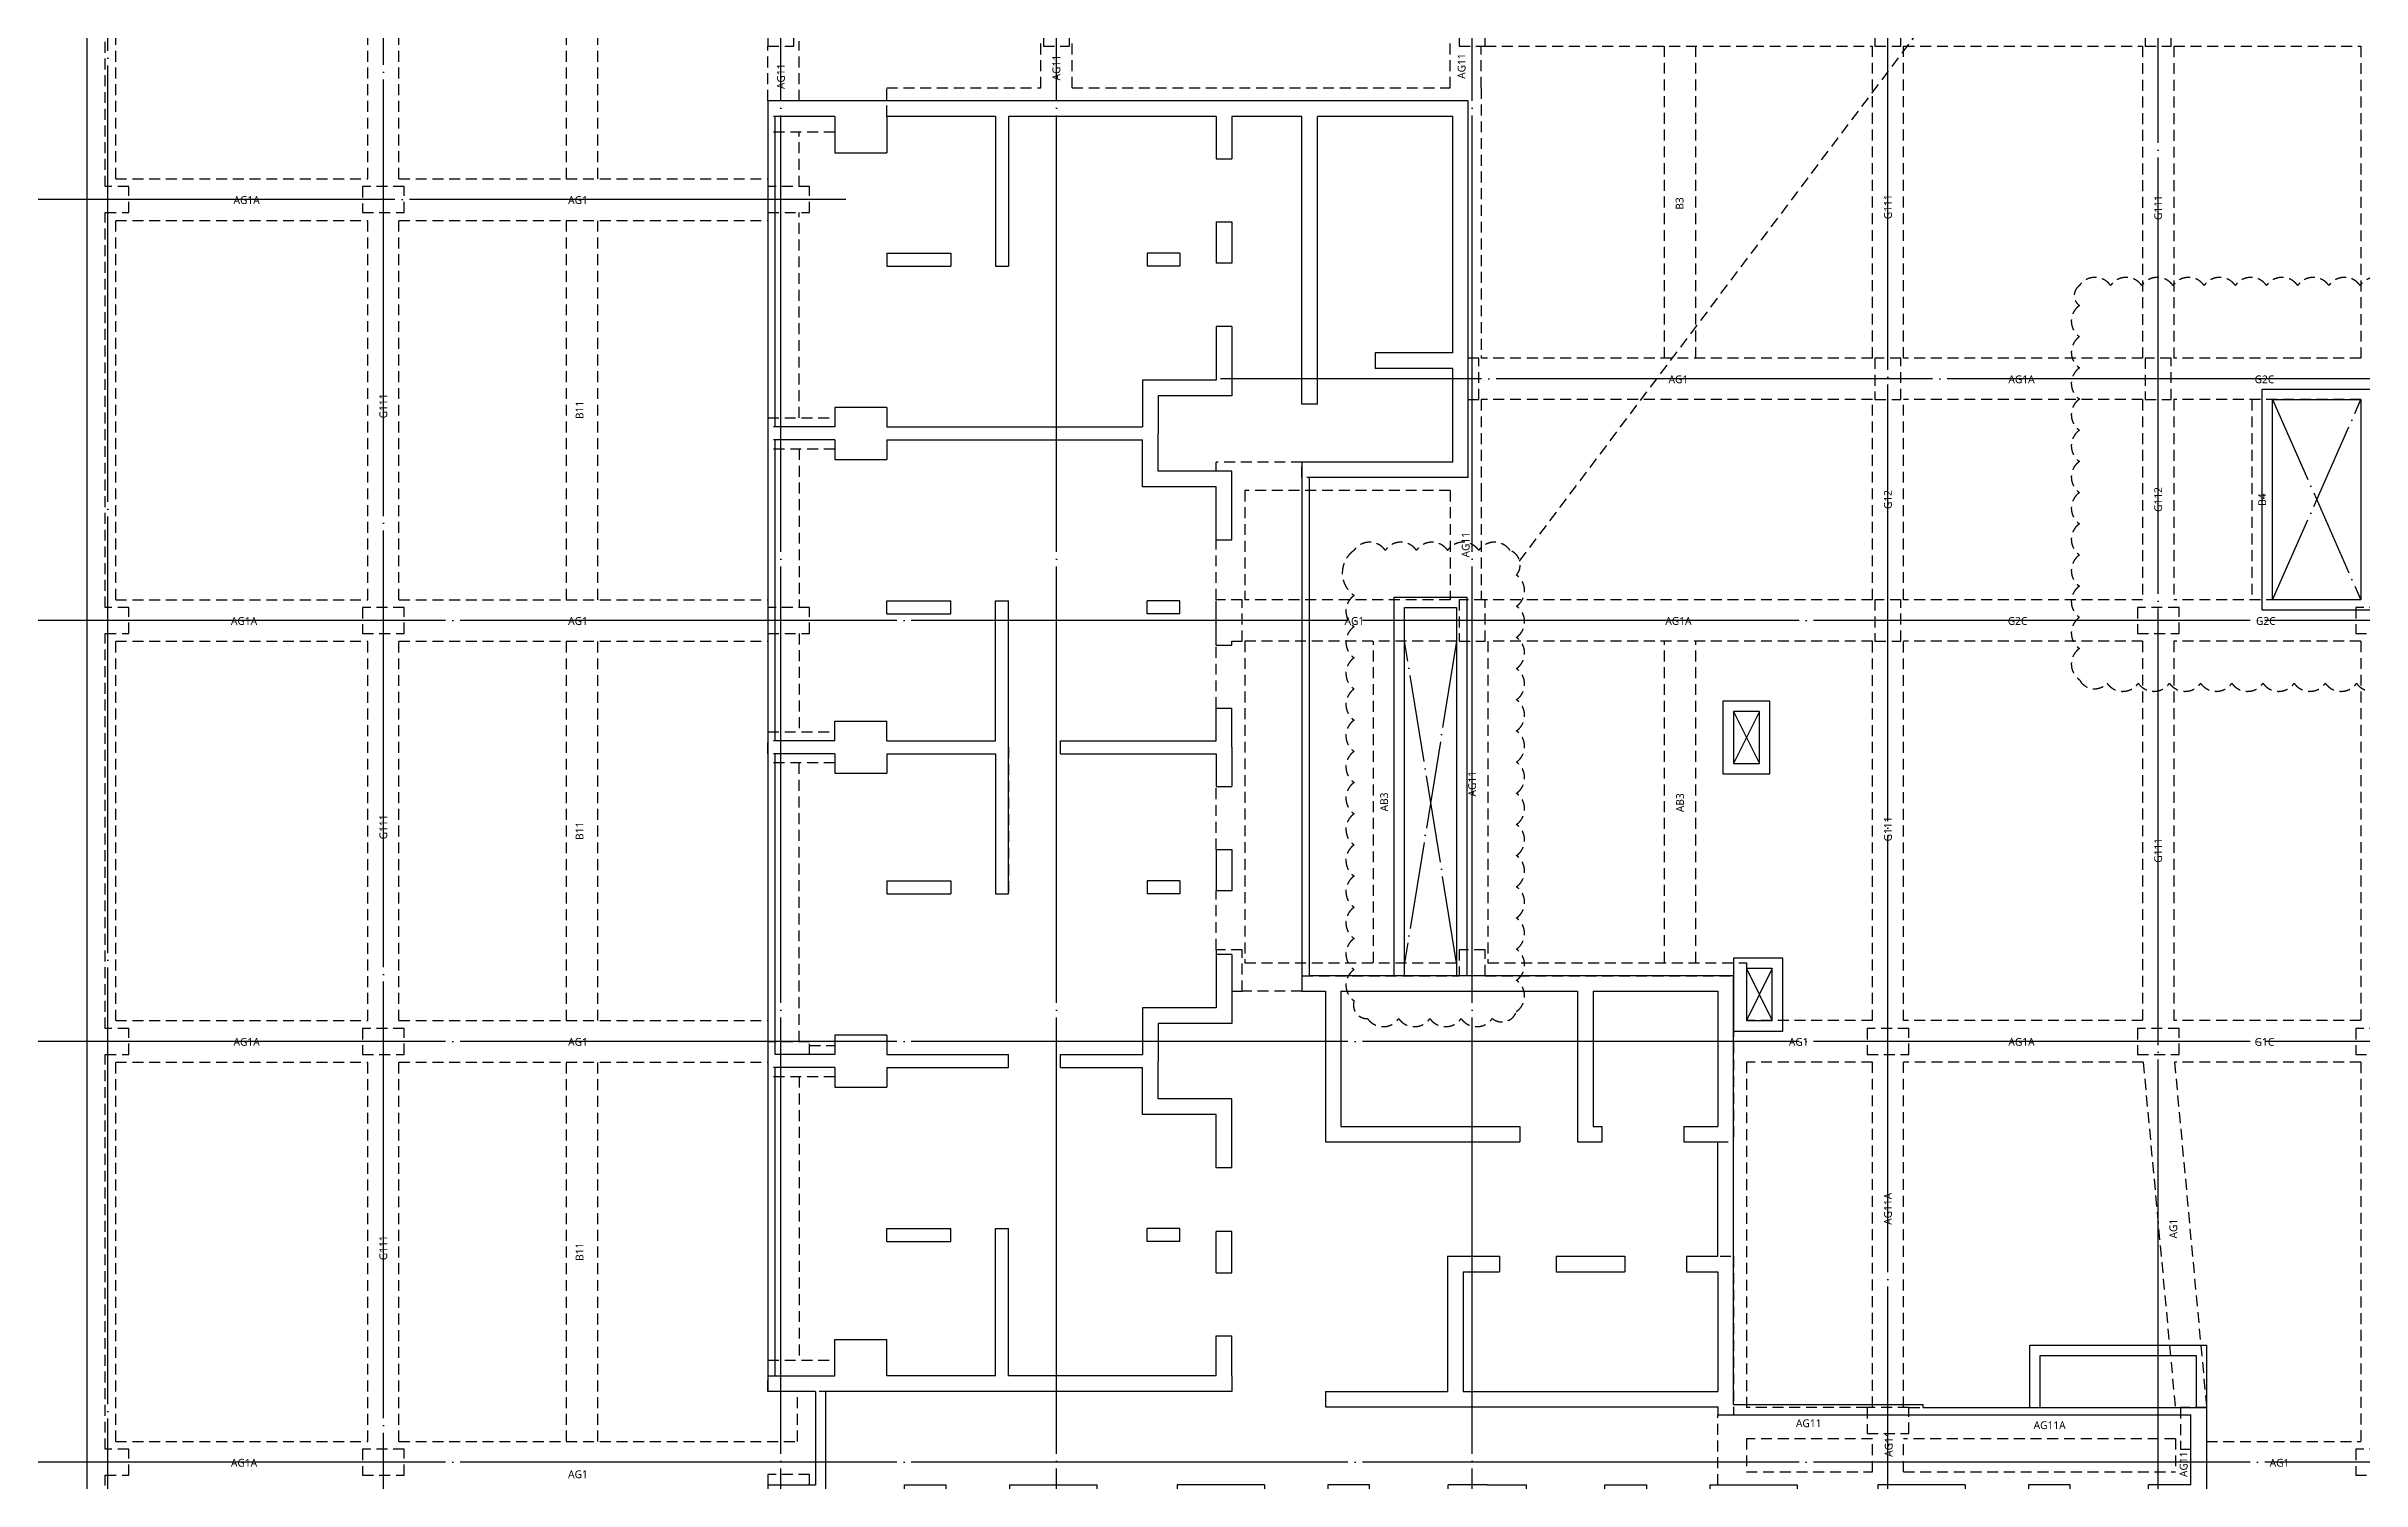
# Model space of a CAD drawing. Header units: millimetres. Extents: x 327808 to 2562540, y -728300 to 402793.
# Drawn here: x 2259564 to 2304115, y -585904 to -558300 of the extents above; entities that cross this region are included whole.
import ezdxf
from ezdxf.enums import TextEntityAlignment as Align
from ezdxf.xclip import XClip

# ---------------------------------------------------------------- set-up
doc = ezdxf.new("R2010")
doc.units = ezdxf.units.MM
doc.header["$LTSCALE"] = 140
doc.header["$XCLIPFRAME"] = 0
for name, pattern in [('XS-지하주차장$0$CEN', [62, 60, -1, 0, -1]), ('XS-지하주차장$0$DDOT', [14, 12, -1, 0, -1]), ('XS-지하주차장$0$HID', [2.3, 1.5, -0.8])]:
    doc.linetypes.add(name, pattern=pattern)
for name, color, linetype, plot in [('XS-지하주차장$0$0106', 3, 'XS-지하주차장$0$HID', False), ('XS-지하주차장$0$B-TEXT', 7, 'Continuous', False), ('XS-지하주차장$0$G-TEXT', 3, 'Continuous', False)]:
    doc.layers.add(name, color=color, linetype=linetype, plot=plot)
for name, color, linetype in [('XS-지하주차장$0$AWG', 5, 'XS-지하주차장$0$HID'), ('XS-지하주차장$0$B', 9, 'XS-지하주차장$0$HID'), ('XS-지하주차장$0$CEN-P', 14, 'XS-지하주차장$0$CEN'), ('XS-지하주차장$0$DA', 7, 'XS-지하주차장$0$HID'), ('XS-지하주차장$0$DA-PIT', 40, 'Continuous'), ('XS-지하주차장$0$EL7', 7, 'Continuous'), ('XS-지하주차장$0$G', 4, 'XS-지하주차장$0$HID'), ('XS-지하주차장$0$OPEN', 9, 'XS-지하주차장$0$DDOT'), ('XS-지하주차장$0$PG', 30, 'XS-지하주차장$0$HID'), ('XS-지하주차장$0$W1-H', 11, 'XS-지하주차장$0$HID'), ('XS-지하주차장$0$W11', 40, 'Continuous'), ('XS-지하주차장$0$WG', 6, 'XS-지하주차장$0$HID')]:
    doc.layers.add(name, color=color, linetype=linetype)
doc.styles.add('XS-지하주차장$0$맑은 고딕', font='malgun.ttf')

# ---------------------------------------------------------------- blocks, each defined once
blk = doc.blocks.new('XS-지하주차장$0$B1-W')
at = {"layer": 'XS-지하주차장$0$W1-H'}
for p, q in [((-700, 48240), (-700, 117397)), ((-350, 98110), (-350, 105710)), ((12400, 101610), (12400, 100810)), ((12900, 100810), (12900, 101610)), ((17700, 101610), (17700, 100810)), ((18200, 100810), (18200, 101610)), ((25700, 101610), (25700, 100810)), ((26200, 100810), (26200, 101610)), ((33700, 101610), (33700, 100810)), ((34200, 100810), (34200, 101610)), ((38900, 101610), (38900, 100810)), ((39400, 100810), (39400, 101610)), ((12400, 100810), (12900, 100810)), ((17700, 100810), (18200, 100810)), ((25700, 100810), (26200, 100810)), ((33700, 100810), (34200, 100810)), ((38900, 100810), (39400, 100810)), ((12400, 99760), (12400, 99460)), ((25875, 99760), (12400, 99760)), ((13685, 99460), (12400, 99460)), ((13685, 99460), (13685, 98760)), ((14685, 99460), (14685, 98760)), ((16780, 99460), (14685, 99460)), ((16780, 99460), (16780, 96580)), ((17030, 99460), (17030, 96580)), ((21025, 99460), (17030, 99460)), ((21025, 99460), (21025, 98645)), ((22675, 99460), (21325, 99460)), ((21325, 99460), (21325, 98645)), ((22675, 93920), (22675, 99460)), ((22975, 93920), (22975, 99460)), ((25575, 99460), (22975, 99460)), ((25575, 94910), (25575, 99460)), ((25875, 94810), (25875, 99760)), ((13685, 98760), (14685, 98760)), ((21025, 98645), (21325, 98645)), ((100, 98110), (-350, 98110)), ((100, 97610), (100, 98110)), ((4600, 98110), (4600, 97610)), ((5400, 98110), (4600, 98110)), ((5400, 97610), (5400, 98110)), ((12400, 98110), (12400, 97610)), ((13200, 98110), (12400, 98110)), ((13200, 97610), (13200, 98110)), ((-350, 90010), (-350, 97610)), ((-350, 97610), (100, 97610)), ((4600, 97610), (5400, 97610)), ((12400, 97610), (13200, 97610)), ((21025, 97435), (21325, 97435)), ((21025, 97435), (21025, 96635)), ((21325, 97435), (21325, 96635)), ((14685, 96830), (15920, 96830)), ((14685, 96830), (14685, 96580)), ((15920, 96830), (15920, 96580)), ((20325, 96830), (19695, 96830)), ((19695, 96830), (19695, 96580)), ((20325, 96830), (20325, 96580)), ((14685, 96580), (15920, 96580)), ((16780, 96580), (17030, 96580)), ((20325, 96580), (19695, 96580)), ((21325, 96635), (21025, 96635)), ((21325, 95415), (21025, 95415)), ((21025, 95415), (21025, 94385)), ((21325, 95415), (21325, 94085)), ((25575, 94910), (24085, 94910)), ((24085, 94910), (24085, 94610)), ((25575, 94610), (24085, 94610)), ((25575, 92810), (25575, 94610)), ((26075, 94810), (25875, 94810)), ((26075, 94010), (26075, 94810)), ((34200, 94810), (33700, 94810)), ((33700, 94810), (33700, 94010)), ((34200, 94010), (34200, 94810)), ((39400, 94810), (38900, 94810)), ((38900, 94810), (38900, 94010)), ((39400, 94010), (39400, 94810)), ((19605, 94385), (19605, 93485)), ((21025, 94385), (19605, 94385)), ((19905, 94085), (19905, 93360)), ((21325, 94085), (19905, 94085)), ((25875, 92510), (25875, 94010)), ((25875, 94010), (26075, 94010)), ((33700, 94010), (34200, 94010)), ((38900, 94010), (39400, 94010)), ((13685, 93860), (13685, 93485)), ((14685, 93860), (13685, 93860)), ((14685, 93860), (14685, 93485)), ((22975, 93920), (22675, 93920)), ((12400, 93485), (12400, 93235)), ((13685, 93485), (12400, 93485)), ((13685, 93235), (12400, 93235)), ((13685, 93235), (13685, 92860)), ((14685, 93485), (19605, 93485)), ((14685, 93235), (19605, 93235)), ((14685, 93235), (14685, 92860)), ((19605, 92335), (19605, 93235)), ((19905, 92635), (19905, 93360)), ((13685, 92860), (14685, 92860)), ((25575, 92810), (22675, 92810)), ((22675, 92510), (22675, 92810)), ((21025, 92335), (19605, 92335)), ((21325, 92635), (19905, 92635)), ((21025, 91305), (21025, 92335)), ((21325, 91305), (21325, 92635)), ((25875, 92510), (22675, 92510)), ((21325, 91305), (21025, 91305)), ((100, 90010), (-350, 90010)), ((100, 89510), (100, 90010)), ((4600, 90010), (4600, 89510)), ((5400, 90010), (4600, 90010)), ((5400, 89510), (5400, 90010)), ((12400, 90010), (12400, 89510)), ((13200, 90010), (12400, 90010)), ((13200, 89510), (13200, 90010)), ((14685, 90140), (15920, 90140)), ((14685, 89890), (14685, 90140)), ((15920, 89890), (15920, 90140)), ((16780, 87445), (16780, 90140)), ((16780, 90140), (17030, 90140)), ((17030, 87320), (17030, 90140)), ((20325, 90140), (19695, 90140)), ((19695, 89890), (19695, 90140)), ((20325, 89890), (20325, 90140)), ((21025, 89285), (21025, 90160)), ((21525, 90160), (21025, 90160)), ((21525, 89360), (21525, 90160)), ((26200, 90160), (25700, 90160)), ((25700, 90160), (25700, 89360)), ((26200, 89360), (26200, 90160)), ((34200, 90160), (33700, 90160)), ((33700, 90160), (33700, 89360)), ((34200, 89360), (34200, 90160)), ((38750, 90010), (38750, 89510)), ((39550, 90010), (38750, 90010)), ((39550, 89510), (39550, 90010)), ((42950, 90010), (42950, 89510)), ((43750, 90010), (42950, 90010)), ((14685, 89890), (15920, 89890)), ((20325, 89890), (19695, 89890)), ((-350, 81910), (-350, 89510)), ((-350, 89510), (100, 89510)), ((4600, 89510), (5400, 89510)), ((12400, 89510), (13200, 89510)), ((21025, 89285), (21325, 89285)), ((21325, 89285), (21325, 89360)), ((21325, 89360), (21525, 89360)), ((25700, 89360), (26200, 89360)), ((33700, 89360), (34200, 89360)), ((38750, 89510), (39550, 89510)), ((42950, 89510), (43750, 89510)), ((13685, 87820), (14685, 87820)), ((13685, 87445), (13685, 87820)), ((14685, 87445), (14685, 87820)), ((21025, 88075), (21325, 88075)), ((21025, 87445), (21025, 88075)), ((21325, 87320), (21325, 88075)), ((12400, 87195), (12400, 87445)), ((13685, 87445), (12400, 87445)), ((14685, 87445), (16780, 87445)), ((17030, 87320), (17030, 84500)), ((18030, 87445), (21025, 87445)), ((18030, 87195), (18030, 87445)), ((21325, 87320), (21325, 86565)), ((13685, 87195), (12400, 87195)), ((13685, 87195), (13685, 86820)), ((14685, 87195), (16780, 87195)), ((14685, 87195), (14685, 86820)), ((16780, 87195), (16780, 84500)), ((18030, 87195), (21025, 87195)), ((21025, 87195), (21025, 86565)), ((13685, 86820), (14685, 86820)), ((21025, 86565), (21325, 86565)), ((21025, 85355), (21325, 85355)), ((21025, 85355), (21025, 84555)), ((21325, 85355), (21325, 84555)), ((14685, 84750), (15920, 84750)), ((14685, 84750), (14685, 84500)), ((15920, 84750), (15920, 84500)), ((20325, 84750), (19695, 84750)), ((19695, 84750), (19695, 84500)), ((20325, 84750), (20325, 84500)), ((14685, 84500), (15920, 84500)), ((16780, 84500), (17030, 84500)), ((20325, 84500), (19695, 84500)), ((21325, 84555), (21025, 84555)), ((21525, 83425), (21025, 83425)), ((21025, 83425), (21025, 83335)), ((21025, 83335), (21025, 82305)), ((21525, 82625), (21525, 83425)), ((26200, 83425), (25700, 83425)), ((25700, 83425), (25700, 82925)), ((26200, 82925), (26200, 83425)), ((22675, 82925), (22675, 82625)), ((22675, 82925), (25700, 82925)), ((26200, 82925), (30975, 82925)), ((30975, 82925), (30975, 79725)), ((21325, 82625), (21325, 82005)), ((21325, 82625), (21525, 82625)), ((22675, 82625), (23125, 82625)), ((23125, 82625), (23125, 79725)), ((23425, 82625), (27975, 82625)), ((23425, 82625), (23425, 80025)), ((27975, 82625), (27975, 79725)), ((28275, 82625), (30675, 82625)), ((28275, 82625), (28275, 80025)), ((30675, 82625), (30675, 80025)), ((19605, 82305), (19605, 81405)), ((21025, 82305), (19605, 82305)), ((19905, 82005), (19905, 81280)), ((21325, 82005), (19905, 82005)), ((100, 81910), (-350, 81910)), ((100, 81410), (100, 81910)), ((4600, 81910), (4600, 81410)), ((5400, 81910), (4600, 81910)), ((5400, 81410), (5400, 81910)), ((13200, 81655), (12400, 81655)), ((12400, 81655), (12400, 81155)), ((13200, 81405), (13200, 81655)), ((13685, 81780), (13685, 81405)), ((14685, 81780), (13685, 81780)), ((14685, 81780), (14685, 81405)), ((33550, 81910), (33550, 81410)), ((34350, 81910), (33550, 81910)), ((34350, 81410), (34350, 81910)), ((38750, 81910), (38750, 81410)), ((39550, 81910), (38750, 81910)), ((39550, 81410), (39550, 81910)), ((42950, 81910), (42950, 81410)), ((43750, 81910), (42950, 81910)), ((-350, 73810), (-350, 81410)), ((-350, 81410), (100, 81410)), ((4600, 81410), (5400, 81410)), ((13685, 81155), (12400, 81155)), ((13685, 81405), (13200, 81405)), ((13685, 81155), (13685, 80780)), ((14685, 81405), (17030, 81405)), ((14685, 81155), (17030, 81155)), ((14685, 81155), (14685, 80780)), ((17030, 81155), (17030, 81405)), ((18030, 81405), (19605, 81405)), ((18030, 81155), (18030, 81405)), ((18030, 81155), (19605, 81155)), ((19605, 80255), (19605, 81155)), ((19905, 80555), (19905, 81280)), ((33550, 81410), (34350, 81410)), ((38750, 81410), (39550, 81410)), ((42950, 81410), (43750, 81410)), ((13685, 80780), (14685, 80780)), ((21025, 80255), (19605, 80255)), ((21325, 80555), (19905, 80555)), ((21025, 79225), (21025, 80255)), ((21325, 79225), (21325, 80555)), ((23425, 80025), (26865, 80025)), ((26865, 80025), (26865, 79725)), ((28275, 80025), (28450, 80025)), ((28450, 79725), (28450, 80025)), ((30020, 80025), (30675, 80025)), ((30020, 80025), (30020, 79725)), ((23125, 79725), (26865, 79725)), ((27975, 79725), (28450, 79725)), ((30020, 79725), (30975, 79725)), ((21325, 79225), (21025, 79225)), ((14685, 78060), (15920, 78060)), ((14685, 77810), (14685, 78060)), ((15920, 77810), (15920, 78060)), ((16780, 75225), (16780, 78060)), ((16780, 78060), (17030, 78060)), ((17030, 75225), (17030, 78060)), ((20325, 78060), (19695, 78060)), ((19695, 77810), (19695, 78060)), ((20325, 77810), (20325, 78060)), ((21325, 78005), (21025, 78005)), ((21025, 77205), (21025, 78005)), ((21325, 77205), (21325, 78005)), ((14685, 77810), (15920, 77810)), ((20325, 77810), (19695, 77810)), ((25475, 77525), (25475, 74925)), ((25475, 77525), (26475, 77525)), ((26475, 77525), (26475, 77225)), ((27565, 77525), (28885, 77525)), ((27565, 77525), (27565, 77225)), ((28885, 77525), (28885, 77225)), ((30075, 77525), (30975, 77525)), ((30075, 77525), (30075, 77225)), ((30975, 77525), (30975, 74475)), ((21025, 77205), (21325, 77205)), ((25775, 77225), (25775, 74925)), ((25775, 77225), (26475, 77225)), ((27565, 77225), (28885, 77225)), ((30075, 77225), (30675, 77225)), ((30675, 77225), (30675, 74925)), ((13685, 75925), (14685, 75925)), ((13685, 75225), (13685, 75925)), ((14685, 75225), (14685, 75925)), ((21025, 75995), (21325, 75995)), ((21025, 75225), (21025, 75995)), ((21325, 75225), (21325, 75995)), ((12400, 74925), (12400, 75225)), ((12400, 75225), (13685, 75225)), ((21325, 74925), (12400, 74925)), ((16780, 75225), (14685, 75225)), ((21025, 75225), (17030, 75225)), ((21325, 75225), (21325, 74925)), ((23125, 74925), (23125, 74625)), ((23125, 74925), (25475, 74925)), ((25775, 74925), (30675, 74925)), ((23125, 74625), (30675, 74625)), ((30675, 74625), (30675, 74475)), ((30675, 74475), (30975, 74475)), ((33550, 74615), (33550, 74115)), ((34350, 74615), (33550, 74615)), ((34350, 74115), (34350, 74615)), ((40080, 74615), (39580, 74615)), ((39580, 74615), (39580, 73815)), ((40080, 74615), (40080, 63700)), ((33550, 74115), (34350, 74115)), ((100, 73810), (-350, 73810)), ((100, 73310), (100, 73810)), ((4600, 73810), (4600, 73310)), ((5400, 73810), (4600, 73810)), ((5400, 73310), (5400, 73810)), ((39580, 73815), (39780, 73815)), ((39780, 73125), (39780, 73815)), ((42950, 73810), (42950, 73310)), ((43750, 73810), (42950, 73810)), ((-350, 65710), (-350, 73310)), ((-350, 73310), (100, 73310)), ((4600, 73310), (5400, 73310)), ((13200, 73325), (12400, 73325)), ((12400, 73325), (12400, 73125)), ((13200, 73125), (13200, 73325)), ((42950, 73310), (43750, 73310))]:
    blk.add_line(p, q, dxfattribs=at)
blk = doc.blocks.new('XS-지하주차장$0$102')
at = {"layer": 'XS-지하주차장$0$W11'}
for p, q in [((25145, 22225), (25145, 27680)), ((25145, 27680), (36060, 27680)), ((36060, 0), (36060, 27680)), ((26635, 27380), (25285, 27380)), ((25285, 18275), (25285, 27380)), ((26635, 27380), (26635, 26565)), ((26935, 27380), (26935, 26565)), ((26935, 27380), (31130, 27380)), ((31130, 27380), (31130, 24200)), ((31380, 27380), (31380, 24200)), ((31380, 27380), (34475, 27380)), ((34475, 27380), (34475, 26080)), ((34775, 27380), (34775, 26080)), ((34775, 27380), (35920, 27380)), ((35920, 20705), (35920, 27380)), ((26935, 26565), (26635, 26565)), ((34775, 26080), (34475, 26080)), ((26935, 25055), (26635, 25055)), ((26635, 25055), (26635, 24255)), ((26935, 25055), (26935, 24255)), ((34475, 24570), (34475, 24170)), ((34775, 24570), (34475, 24570)), ((34775, 24570), (34775, 24170)), ((26635, 24255), (26935, 24255)), ((27635, 24450), (28465, 24450)), ((27635, 24450), (27635, 24200)), ((27635, 24200), (28465, 24200)), ((28465, 24450), (28465, 24200)), ((31380, 24200), (31130, 24200)), ((33775, 24450), (32240, 24450)), ((32240, 24450), (32240, 24200)), ((33775, 24200), (32240, 24200)), ((33775, 24450), (33775, 24200)), ((34775, 24170), (34475, 24170)), ((26635, 23035), (26935, 23035)), ((26635, 23035), (26635, 21355)), ((26935, 23035), (26935, 21655)), ((25145, 22225), (25085, 22225)), ((25085, 18575), (25085, 22225)), ((34475, 22060), (34475, 20705)), ((34775, 22060), (34475, 22060)), ((34775, 22060), (34775, 20705)), ((26935, 21655), (28095, 21655)), ((28095, 21655), (28095, 20705)), ((26635, 21355), (27795, 21355)), ((27795, 21355), (27795, 20580)), ((27795, 19805), (27795, 20580)), ((30130, 20705), (28095, 20705)), ((30130, 20705), (30130, 20455)), ((34475, 20705), (31130, 20705)), ((31130, 20705), (31130, 20455)), ((34775, 20705), (35920, 20705)), ((28095, 19505), (28095, 20455)), ((30130, 20455), (28095, 20455)), ((34475, 20455), (31130, 20455)), ((34475, 19100), (34475, 20455)), ((34775, 19100), (34775, 20455)), ((34775, 20455), (35920, 20455)), ((35920, 13965), (35920, 20455)), ((26635, 18125), (26635, 19805)), ((26635, 19805), (27795, 19805)), ((26935, 18125), (26935, 19505)), ((26935, 19505), (28095, 19505)), ((34775, 19100), (34475, 19100)), ((16835, 18575), (16835, 10415)), ((25085, 18575), (16835, 18575)), ((17135, 15875), (17135, 18275)), ((17135, 18275), (19735, 18275)), ((19735, 17620), (19735, 18275)), ((20035, 17620), (20035, 18275)), ((22235, 18275), (20035, 18275)), ((22235, 17675), (22235, 18275)), ((22535, 18275), (24835, 18275)), ((22535, 17675), (22535, 18275)), ((24835, 13375), (24835, 18275)), ((25135, 10725), (25135, 18275)), ((25135, 18275), (25285, 18275)), ((26635, 18125), (26935, 18125)), ((19735, 17620), (20035, 17620)), ((22235, 17675), (22535, 17675)), ((27635, 16960), (28465, 16960)), ((27635, 16710), (27635, 16960)), ((28465, 16710), (28465, 16960)), ((31130, 16960), (31130, 10720)), ((31380, 16960), (31130, 16960)), ((31380, 13965), (31380, 16960)), ((33775, 16960), (32240, 16960)), ((32240, 16710), (32240, 16960)), ((33775, 16710), (33775, 16960)), ((34475, 16590), (34475, 16990)), ((34775, 16990), (34475, 16990)), ((34775, 16590), (34775, 16990)), ((22235, 15165), (22235, 16485)), ((22235, 16485), (22535, 16485)), ((22535, 15165), (22535, 16485)), ((26635, 16905), (26935, 16905)), ((26635, 16105), (26635, 16905)), ((26935, 16105), (26935, 16905)), ((27635, 16710), (28465, 16710)), ((33775, 16710), (32240, 16710)), ((34775, 16590), (34475, 16590)), ((19735, 15875), (19735, 16050)), ((20035, 16050), (19735, 16050)), ((20035, 15575), (20035, 16050)), ((26935, 16105), (26635, 16105)), ((17135, 15875), (19735, 15875)), ((17135, 11025), (17135, 15575)), ((17135, 15575), (20035, 15575)), ((22235, 15165), (22535, 15165)), ((34775, 15080), (34475, 15080)), ((34475, 13965), (34475, 15080)), ((34775, 13965), (34775, 15080)), ((19735, 11025), (19735, 14465)), ((19735, 14465), (20035, 14465)), ((20035, 10725), (20035, 14465)), ((26935, 14595), (26635, 14595)), ((26635, 13840), (26635, 14595)), ((26935, 13965), (26935, 14595)), ((22235, 13075), (22235, 14075)), ((22235, 14075), (22535, 14075)), ((22535, 13375), (22535, 14075)), ((26635, 13840), (26635, 13085)), ((30130, 13965), (26935, 13965)), ((30130, 13965), (30130, 13715)), ((34475, 13965), (31380, 13965)), ((34775, 13965), (35920, 13965)), ((7250, 13475), (0, 13475)), ((0, 13475), (0, 0)), ((7250, 13475), (7250, 10415)), ((22535, 13375), (24835, 13375)), ((30130, 13715), (26935, 13715)), ((26935, 13715), (26935, 13085)), ((34475, 13715), (31380, 13715)), ((31380, 13715), (31380, 10720)), ((34475, 13715), (34475, 12600)), ((34775, 13715), (34775, 12600)), ((34775, 13715), (35920, 13715)), ((35920, 7225), (35920, 13715)), ((300, 13175), (300, 10575)), ((4850, 13175), (300, 13175)), ((4850, 13175), (4850, 11685)), ((6950, 13175), (5150, 13175)), ((5150, 13175), (5150, 11685)), ((6950, 13175), (6950, 10275)), ((22235, 13075), (24835, 13075)), ((24835, 10725), (24835, 13075)), ((26935, 13085), (26635, 13085)), ((34775, 12600), (34475, 12600)), ((4850, 11685), (5150, 11685)), ((26935, 11575), (26635, 11575)), ((26635, 11575), (26635, 10775)), ((26935, 11575), (26935, 10775)), ((17135, 11025), (19735, 11025)), ((17135, 10275), (17135, 10725)), ((17135, 10725), (20035, 10725)), ((24835, 10725), (25135, 10725)), ((26635, 10775), (26935, 10775)), ((27635, 10970), (28465, 10970)), ((27635, 10970), (27635, 10720)), ((27635, 10720), (28465, 10720)), ((28465, 10970), (28465, 10720)), ((31380, 10720), (31130, 10720)), ((33775, 10970), (32240, 10970)), ((32240, 10970), (32240, 10720)), ((33775, 10720), (32240, 10720)), ((33775, 10970), (33775, 10720)), ((34475, 11090), (34475, 10690)), ((34775, 11090), (34475, 11090)), ((34775, 11090), (34775, 10690)), ((5840, 10575), (300, 10575)), ((5840, 10275), (300, 10275)), ((300, 10275), (300, 8925)), ((5840, 10575), (5840, 10275)), ((6950, 10275), (17135, 10275)), ((7250, 10415), (16835, 10415)), ((34775, 10690), (34475, 10690)), ((26635, 9555), (26935, 9555)), ((26635, 9555), (26635, 7875)), ((26935, 9555), (26935, 8175)), ((300, 8925), (1115, 8925)), ((1115, 8625), (1115, 8925)), ((2325, 8625), (2325, 8925)), ((2325, 8925), (3125, 8925)), ((3125, 8925), (3125, 8625)), ((4345, 8925), (4345, 8625)), ((4345, 8925), (5675, 8925)), ((5675, 8925), (5675, 7505)), ((8455, 8925), (7125, 8925)), ((7125, 8925), (7125, 7505)), ((8455, 8925), (8455, 8625)), ((10475, 8925), (10400, 8925)), ((10475, 8625), (10475, 8925)), ((11685, 8625), (11685, 8925)), ((12440, 8925), (11685, 8925)), ((12440, 8925), (13195, 8925)), ((13195, 8625), (13195, 8925)), ((14405, 8625), (14405, 8925)), ((14405, 8925), (15205, 8925)), ((15205, 8925), (15205, 8625)), ((16425, 8925), (17755, 8925)), ((16425, 8925), (16425, 8625)), ((17755, 8925), (17755, 7505)), ((20535, 8925), (19205, 8925)), ((19205, 8925), (19205, 7505)), ((20535, 8925), (20535, 8625)), ((21755, 8925), (21755, 8625)), ((22555, 8925), (21755, 8925)), ((22555, 8625), (22555, 8925)), ((23765, 8625), (23765, 8925)), ((24535, 8925), (23765, 8925)), ((24535, 8925), (24835, 8925)), ((24835, 8925), (24835, 1115)), ((300, 8625), (1115, 8625)), ((300, 8625), (300, 4630)), ((2325, 8625), (3125, 8625)), ((4345, 8625), (5375, 8625)), ((5375, 8625), (5375, 7205)), ((8455, 8625), (7425, 8625)), ((7425, 8625), (7425, 7205)), ((10475, 8625), (9675, 8625)), ((12315, 8625), (11685, 8625)), ((12315, 5630), (12315, 8625)), ((12565, 5630), (12565, 8625)), ((12565, 8625), (13195, 8625)), ((14405, 8625), (15205, 8625)), ((16425, 8625), (17455, 8625)), ((17455, 8625), (17455, 7205)), ((20535, 8625), (19505, 8625)), ((19505, 8625), (19505, 7205)), ((22555, 8625), (21755, 8625)), ((24535, 8625), (23765, 8625)), ((24535, 8625), (24535, 4630)), ((34475, 8580), (34475, 7225)), ((34775, 8580), (34475, 8580)), ((34775, 8580), (34775, 7225)), ((26935, 8175), (28095, 8175)), ((28095, 8175), (28095, 7225)), ((2930, 7925), (2930, 7295)), ((2930, 7925), (3180, 7925)), ((3180, 7925), (3180, 7295)), ((9620, 7925), (9620, 7295)), ((9870, 7925), (9620, 7925)), ((9870, 7925), (9870, 7295)), ((15010, 7925), (15010, 7295)), ((15010, 7925), (15260, 7925)), ((15260, 7925), (15260, 7295)), ((21700, 7925), (21700, 7295)), ((21950, 7925), (21700, 7925)), ((21950, 7925), (21950, 7295)), ((26635, 7875), (27795, 7875)), ((27795, 7875), (27795, 7100)), ((2930, 7295), (3180, 7295)), ((5375, 7205), (6275, 7205)), ((5675, 7505), (6400, 7505)), ((6275, 2285), (6275, 7205)), ((7125, 7505), (6400, 7505)), ((6525, 2285), (6525, 7205)), ((7425, 7205), (6525, 7205)), ((9870, 7295), (9620, 7295)), ((15010, 7295), (15260, 7295)), ((17455, 7205), (18355, 7205)), ((17755, 7505), (18480, 7505)), ((18355, 5630), (18355, 7205)), ((19205, 7505), (18480, 7505)), ((19505, 7205), (18605, 7205)), ((18605, 5630), (18605, 7205)), ((21950, 7295), (21700, 7295)), ((34475, 7225), (28095, 7225)), ((34775, 7225), (35920, 7225)), ((27795, 6325), (27795, 7100)), ((34475, 6975), (28095, 6975)), ((28095, 6025), (28095, 6975)), ((34475, 5620), (34475, 6975)), ((34775, 5620), (34775, 6975)), ((34775, 6975), (35920, 6975)), ((35920, 300), (35920, 6975)), ((26635, 4645), (26635, 6325)), ((26635, 6325), (27795, 6325)), ((26935, 4645), (26935, 6025)), ((26935, 6025), (28095, 6025)), ((12565, 5630), (12315, 5630)), ((18605, 5630), (18355, 5630)), ((34775, 5620), (34475, 5620)), ((300, 4630), (3180, 4630)), ((3180, 4380), (3180, 4630)), ((15260, 4630), (9620, 4630)), ((9620, 4380), (9620, 4630)), ((15260, 4380), (15260, 4630)), ((18355, 2285), (18355, 4630)), ((18605, 4630), (18355, 4630)), ((18605, 2285), (18605, 4630)), ((24535, 4630), (21700, 4630)), ((21700, 4380), (21700, 4630)), ((26635, 4645), (26935, 4645)), ((300, 4380), (3180, 4380)), ((300, 4380), (300, 2285)), ((12315, 4380), (9620, 4380)), ((12315, 2285), (12315, 4380)), ((12565, 2285), (12565, 4380)), ((12565, 4380), (15260, 4380)), ((24535, 4380), (21700, 4380)), ((24535, 4380), (24535, 2285)), ((2930, 2285), (2930, 3520)), ((2930, 3520), (3180, 3520)), ((3180, 2285), (3180, 3520)), ((9620, 2285), (9620, 3520)), ((9870, 3520), (9620, 3520)), ((9870, 2285), (9870, 3520)), ((15010, 2285), (15010, 3520)), ((15010, 3520), (15260, 3520)), ((15260, 2285), (15260, 3520)), ((21700, 2285), (21700, 3520)), ((21950, 3520), (21700, 3520)), ((21950, 2285), (21950, 3520)), ((26635, 3425), (26935, 3425)), ((26635, 2625), (26635, 3425)), ((26935, 2625), (26935, 3425)), ((27635, 3480), (28465, 3480)), ((27635, 3230), (27635, 3480)), ((27635, 3230), (28465, 3230)), ((28465, 3230), (28465, 3480)), ((31130, 300), (31130, 3480)), ((31380, 3480), (31130, 3480)), ((31380, 300), (31380, 3480)), ((33775, 3480), (32240, 3480)), ((32240, 3230), (32240, 3480)), ((33775, 3230), (32240, 3230)), ((33775, 3230), (33775, 3480)), ((34475, 3110), (34475, 3510)), ((34775, 3510), (34475, 3510)), ((34775, 3110), (34775, 3510)), ((34775, 3110), (34475, 3110)), ((300, 2285), (1000, 2285)), ((1000, 1285), (1000, 2285)), ((2930, 2285), (3180, 2285)), ((5900, 2285), (6275, 2285)), ((5900, 2285), (5900, 1285)), ((6525, 2285), (6900, 2285)), ((6900, 1285), (6900, 2285)), ((9870, 2285), (9620, 2285)), ((11940, 1285), (11940, 2285)), ((12315, 2285), (11940, 2285)), ((12565, 2285), (12940, 2285)), ((12940, 1285), (12940, 2285)), ((15010, 2285), (15260, 2285)), ((17980, 2285), (18355, 2285)), ((17980, 2285), (17980, 1285)), ((18605, 2285), (18980, 2285)), ((18980, 1285), (18980, 2285)), ((21950, 2285), (21700, 2285)), ((23835, 1285), (23835, 2285)), ((24535, 2285), (23835, 2285)), ((26935, 2625), (26635, 2625)), ((34775, 1600), (34475, 1600)), ((34475, 300), (34475, 1600)), ((34775, 300), (34775, 1600)), ((300, 1285), (1000, 1285)), ((300, 1285), (300, 140)), ((5900, 1285), (6275, 1285)), ((6275, 1285), (6275, 140)), ((6525, 1285), (6525, 140)), ((6525, 1285), (6900, 1285)), ((12315, 1285), (11940, 1285)), ((12315, 1285), (12315, 140)), ((12565, 1285), (12940, 1285)), ((12565, 1285), (12565, 140)), ((17980, 1285), (18355, 1285)), ((18355, 1285), (18355, 140)), ((18605, 1285), (18605, 140)), ((18605, 1285), (18980, 1285)), ((24535, 1285), (23835, 1285)), ((24535, 140), (24535, 1285)), ((26935, 1115), (24835, 1115)), ((24835, 915), (26635, 915)), ((24835, 915), (24835, 0)), ((26635, 0), (26635, 915)), ((26935, 300), (26935, 1115)), ((6275, 140), (300, 140)), ((12315, 140), (6525, 140)), ((18355, 140), (12565, 140)), ((24535, 140), (18605, 140)), ((26935, 300), (31130, 300)), ((31380, 300), (34475, 300)), ((34775, 300), (35920, 300)), ((0, 0), (24835, 0)), ((26635, 0), (36060, 0))]:
    blk.add_line(p, q, dxfattribs=at)
blk = doc.blocks.new('XS-지하주차장')
at = {"layer": 'XS-지하주차장$0$0106'}
blk.add_line((986873, 160095), (1106738, 319303), dxfattribs=at)
blk.add_lwpolyline([(1003576, 157743, -0.520567), (1002976, 157743, -0.520567), (1002376, 157743, -0.520567), (1001776, 157743, -0.520567), (1001176, 157743, -0.520567), (1000576, 157743, -0.520567), (999976, 157743, -0.520567), (999376, 157743, -0.520567), (998776, 157743, -0.520567), (998176, 157743, -0.520567), (997644, 157811, -0.520567), (997644, 158411, -0.520567), (997644, 159011, -0.520567), (997644, 159611, -0.520567), (997644, 160211, -0.520567), (997644, 160811, -0.520567), (997644, 161411, -0.520567), (997644, 162011, -0.520567), (997644, 162611, -0.520567), (997644, 163211, -0.520567), (997644, 163811, -0.520567), (997644, 164411, -0.520567), (997644, 165011, -0.520567), (997644, 165396, -0.520567), (998244, 165396, -0.520567), (998844, 165396, -0.520567), (999444, 165396, -0.520567), (1000044, 165396, -0.520567), (1000644, 165396, -0.520567), (1001244, 165396, -0.520567), (1001844, 165396, -0.520567), (1002444, 165396, -0.520567), (1003044, 165396, -0.520567), (1003644, 165396, -0.520567)], format="xyb", dxfattribs=at)
blk.add_lwpolyline([(983687, 160300, -0.520567), (984287, 160300, -0.520567), (984887, 160300, -0.520567), (985487, 160300, -0.520567), (986087, 160300, -0.520567), (986687, 160300, -0.520567), (986812, 159825, -0.520567), (986812, 159225, -0.520567), (986812, 158625, -0.520567), (986812, 158025, -0.520567), (986812, 157425, -0.520567), (986812, 156825, -0.520567), (986812, 156225, -0.520567), (986812, 155625, -0.520567), (986812, 155025, -0.520567), (986812, 154425, -0.520567), (986812, 153825, -0.520567), (986812, 153225, -0.520567), (986812, 152625, -0.520567), (986812, 152025, -0.520567), (986812, 151425, -0.520567), (986346, 151290, -0.520567), (985746, 151290, -0.520567), (985146, 151290, -0.520567), (984546, 151290, -0.520567), (983946, 151290, -0.520567), (983687, 151631, -0.520567), (983687, 152231, -0.520567), (983687, 152831, -0.520567), (983687, 153431, -0.520567), (983687, 154031, -0.520567), (983687, 154631, -0.520567), (983687, 155231, -0.520567), (983687, 155831, -0.520567), (983687, 156431, -0.520567), (983687, 157031, -0.520567), (983687, 157631, -0.520567), (983687, 158231, -0.520567), (983687, 158831, -0.520567), (983687, 159431, -0.520567)], format="xyb", close=True, dxfattribs=at)
at = {"layer": 'XS-지하주차장$0$AWG'}
for p, q in [((974695, 168650), (974695, 169200)), ((974695, 169200), (977660, 169200)), ((978260, 169200), (985535, 169200)), ((986135, 169200), (986135, 164000)), ((986135, 163200), (986135, 161450)), ((981035, 161825), (981035, 162000)), ((982685, 162000), (981035, 162000)), ((985535, 161450), (981585, 161450)), ((981585, 161450), (981585, 159350)), ((981035, 159350), (981035, 160495)), ((981035, 157265), (981035, 158475)), ((981585, 158550), (981585, 152365)), ((981035, 154545), (981035, 155755)), ((981035, 152615), (981035, 153745)), ((981585, 152365), (985660, 152365)), ((986260, 152365), (991235, 152365)), ((991235, 152365), (991235, 151250)), ((982685, 151815), (981535, 151815)), ((991235, 150450), (991235, 143805)), ((972975, 143150), (972975, 144115)), ((990685, 142315), (990685, 143665)), ((991235, 143205), (991235, 142565)), ((991235, 142565), (993660, 142565)), ((994260, 142565), (999490, 142565))]:
    blk.add_line(p, q, dxfattribs=at)
at = {"layer": 'XS-지하주차장$0$B'}
for p, q in [((968535, 167450), (968535, 174600)), ((969135, 167450), (969135, 174600)), ((989660, 164000), (989660, 170000)), ((990260, 164000), (990260, 170000)), ((968535, 159350), (968535, 166650)), ((969135, 159350), (969135, 166650)), ((1000960, 163200), (1000960, 159350)), ((968535, 151250), (968535, 158550)), ((969135, 151250), (969135, 158550)), ((984060, 152365), (984060, 158550)), ((984660, 152365), (984660, 158550)), ((989660, 152365), (989660, 158550)), ((990260, 152365), (990260, 158550)), ((968535, 143150), (968535, 150450)), ((969135, 143150), (969135, 150450))]:
    blk.add_line(p, q, dxfattribs=at)
at = {"layer": 'XS-지하주차장$0$CEN-P'}
for p, q in [((959710, 48390), (959710, 243390)), ((965010, 117560), (965010, 243390)), ((972660, 125550), (972660, 243390)), ((977960, 125550), (977960, 243390)), ((985960, 125550), (985960, 243390)), ((993960, 85650), (993960, 243390)), ((999160, 142100), (999160, 243390)), ((973910, 167050), (924510, 167050)), ((1020860, 163600), (981120, 163600)), ((1148490, 158950), (924510, 158950)), ((1148490, 150850), (924510, 150850)), ((1148490, 142750), (924510, 142750))]:
    blk.add_line(p, q, dxfattribs=at)
at = {"layer": 'XS-지하주차장$0$DA', "linetype": 'Continuous'}
for points in [[(1001160, 163400), (1003260, 163400), (1003260, 159150), (1001160, 159150)], [(1001360, 163200), (1003060, 163200), (1003060, 159350), (1001360, 159350)], [(991685, 157400), (990785, 157400), (990785, 156000), (991685, 156000)]]:
    blk.add_lwpolyline(points, close=True, dxfattribs=at)
for points in [[(984460, 152115), (984460, 159400), (985860, 159400), (985860, 152115)], [(984660, 152115), (984660, 159200), (985660, 159200), (985660, 152115)], [(991485, 157200), (990985, 157200), (990985, 156200), (991485, 156200), (991485, 157200)], [(990985, 151050), (991935, 151050), (991935, 152450), (990985, 152450), (990985, 151050)], [(991735, 152250), (991235, 152250), (991235, 151250), (991735, 151250), (991735, 152250)]]:
    blk.add_lwpolyline(points, dxfattribs=at)
at = {"layer": 'XS-지하주차장$0$DA-PIT', "linetype": 'Continuous'}
for points in [[(996690, 143805), (996690, 145005), (1000090, 145005), (1000090, 143805)], [(996890, 143805), (996890, 144805), (999890, 144805), (999890, 143805)]]:
    blk.add_lwpolyline(points, dxfattribs=at)
at = {"layer": 'XS-지하주차장$0$EL7'}
blk.add_lwpolyline([(960310, 117430), (959310, 117430), (959310, 186587)], dxfattribs=at)
at = {"layer": 'XS-지하주차장$0$G'}
for p, q in [((964710, 167450), (964710, 174600)), ((965310, 167450), (965310, 174600)), ((972410, 168950), (972410, 170000)), ((973010, 168950), (973010, 170100)), ((977660, 169200), (977660, 170100)), ((978260, 169200), (978260, 170100)), ((985535, 169200), (985535, 170100)), ((986135, 169200), (986135, 170000)), ((986210, 170000), (993660, 170000)), ((993660, 164000), (993660, 170000)), ((994260, 164000), (994260, 170000)), ((994260, 170000), (998860, 170000)), ((998860, 170000), (998860, 164000)), ((999460, 170000), (1003060, 170000)), ((999460, 170000), (999460, 164000)), ((1003060, 170000), (1003060, 164000)), ((959860, 167450), (964710, 167450)), ((965310, 167450), (972410, 167450)), ((959860, 166650), (964710, 166650)), ((964710, 159350), (964710, 166650)), ((965310, 159350), (965310, 166650)), ((965310, 166650), (972410, 166650)), ((993660, 164000), (986135, 164000)), ((998860, 164000), (994260, 164000)), ((1003060, 164000), (999460, 164000)), ((993660, 163200), (986135, 163200)), ((993660, 159350), (993660, 163200)), ((994260, 159350), (994260, 163200)), ((998860, 163200), (994260, 163200)), ((998860, 163200), (998860, 159350)), ((1003060, 163200), (999460, 163200)), ((999460, 163200), (999460, 159350)), ((1003060, 163200), (1003060, 159350)), ((985535, 161450), (985535, 159350)), ((986135, 161450), (986135, 159350)), ((959860, 159350), (964710, 159350)), ((965310, 159350), (972410, 159350)), ((985535, 159350), (981585, 159350)), ((993660, 159350), (986210, 159350)), ((998860, 159350), (994260, 159350)), ((1003060, 159350), (999460, 159350)), ((959860, 158550), (964710, 158550)), ((964710, 151250), (964710, 158550)), ((965310, 151250), (965310, 158550)), ((965310, 158550), (972410, 158550)), ((985660, 158550), (981585, 158550)), ((985660, 158550), (985660, 152365)), ((986260, 158550), (986260, 152365)), ((993660, 158550), (986260, 158550)), ((993660, 151250), (993660, 158550)), ((994260, 151250), (994260, 158550)), ((998860, 158550), (994260, 158550)), ((998860, 158550), (998860, 151250)), ((1003060, 158550), (999460, 158550)), ((999460, 158550), (999460, 151250)), ((1003060, 158550), (1003060, 151250)), ((959860, 151250), (964710, 151250)), ((965310, 151250), (972410, 151250)), ((993660, 151250), (991235, 151250)), ((998860, 151250), (994260, 151250)), ((1003060, 151250), (999460, 151250)), ((959860, 150450), (964710, 150450)), ((964710, 143150), (964710, 150450)), ((965310, 143150), (965310, 150450)), ((965310, 150450), (972410, 150450)), ((993660, 150450), (991235, 150450)), ((993660, 143805), (993660, 150450)), ((994260, 143805), (994260, 150450)), ((998871, 150450), (994260, 150450)), ((998871, 150450), (999487, 143805)), ((1003060, 150450), (999474, 150450)), ((999474, 150450), (1000090, 143805)), ((1003060, 150450), (1003060, 143150)), ((993560, 143805), (991235, 143805)), ((994360, 143805), (994635, 143805)), ((959860, 143150), (964710, 143150)), ((965310, 143150), (972975, 143150)), ((993660, 143205), (991235, 143205)), ((993660, 142565), (993660, 143205)), ((994260, 142565), (994260, 143205)), ((999490, 143205), (994260, 143205)), ((999490, 143205), (999490, 142565)), ((1000090, 143150), (1003060, 143150))]:
    blk.add_line(p, q, dxfattribs=at)
at = {"layer": 'XS-지하주차장$0$OPEN'}
for p, q in [((1001360, 159350), (1003060, 163200)), ((1001360, 163200), (1003060, 159350)), ((985660, 158550), (984660, 152365)), ((985660, 152365), (984660, 158550)), ((991485, 157200), (990985, 156200)), ((990985, 157200), (991485, 156200)), ((991735, 152250), (991235, 151250)), ((991235, 152250), (991735, 151250))]:
    blk.add_line(p, q, dxfattribs=at)
at = {"layer": 'XS-지하주차장$0$PG'}
for p, q in [((973695, 168350), (972410, 168350)), ((973010, 167300), (973010, 168350)), ((973010, 162850), (973010, 166800)), ((972410, 162850), (973695, 162850)), ((973695, 162250), (972410, 162250)), ((973010, 162250), (973010, 159200)), ((973010, 158700), (973010, 156810)), ((972410, 156810), (973695, 156810)), ((973695, 156210), (972410, 156210)), ((973010, 150845), (973010, 156210)), ((973210, 150770), (973695, 150770)), ((973695, 150170), (972410, 150170)), ((973010, 150170), (973010, 144715)), ((972410, 144715), (973695, 144715))]:
    blk.add_line(p, q, dxfattribs=at)
at = {"layer": 'XS-지하주차장$0$WG'}
for p, q in [((959860, 167450), (959860, 174600)), ((959860, 159350), (959860, 166650)), ((959860, 151250), (959860, 158550)), ((959860, 143150), (959860, 150450))]:
    blk.add_line(p, q, dxfattribs=at)
at = {"layer": 'XS-지하주차장$0$W1-H'}
blk.add_blockref('XS-지하주차장$0$B1-W', (960010, 69190), dxfattribs=at)
at = {"layer": 'XS-지하주차장$0$W11', "rotation": 270}
blk.add_blockref('XS-지하주차장$0$102', (972410, 168950), dxfattribs=at)
at = {"layer": 'XS-지하주차장$0$B-TEXT', "color": 0, "style": 'XS-지하주차장$0$맑은 고딕'}
for s, p in [('AG11', (977959, 169589)), ('AG11', (985756, 169619)), ('AG11', (972659, 169422)), ('B3', (989950, 166975)), ('G111', (993959, 166911)), ('G111', (999159, 166896)), ('G111', (965009, 163078)), ('B11', (968784, 163002)), ('G12', (993959, 161278)), ('G112', (999159, 161278)), ('B4', (1001160, 161275)), ('AG11', (985834, 160408)), ('AG11', (985959, 155808)), ('AB3', (984265, 155458)), ('AB3', (989959, 155444)), ('G111', (965009, 154978)), ('G111', (993959, 154937)), ('B11', (968784, 154902)), ('G111', (999159, 154526)), ('AG11A', (993959, 147628)), ('G111', (965009, 146878)), ('AG1', (999451, 147247)), ('B11', (968784, 146802)), ('AG11', (993974, 143101)), ('AG11', (999648, 142713))]:
    blk.add_text(s, height=150, rotation=90, dxfattribs=at).set_placement(p, align=Align.MIDDLE_CENTER)
at = {"layer": 'XS-지하주차장$0$G-TEXT', "color": 3, "style": 'XS-지하주차장$0$맑은 고딕'}
for s, p in [('AG1A', (962379, 167041)), ('AG1', (968754, 167041)), ('AG1', (989928, 163591)), ('AG1A', (996529, 163591)), ('G2C', (1001204, 163591)), ('AG1A', (962329, 158941)), ('AG1', (968754, 158941)), ('AG1', (983694, 158941)), ('AG1A', (989928, 158941)), ('G2C', (996454, 158941)), ('G2C', (1001229, 158941)), ('AG1A', (962379, 150841)), ('AG1', (968754, 150841)), ('AG1', (992242, 150841)), ('AG1A', (996529, 150841)), ('G1C', (1001204, 150841)), ('AG11', (992434, 143502)), ('AG11A', (997071, 143464)), ('AG1A', (962329, 142741)), ('AG1', (968754, 142520)), ('AG1', (1001494, 142741))]:
    blk.add_text(s, height=150, dxfattribs=at).set_placement(p, align=Align.MIDDLE_CENTER)

msp = doc.modelspace()

# ---------------------------------------------------------------- block references
ref = msp.add_blockref('XS-지하주차장', (1301040, -728300))
XClip(ref).set_block_clipping_path([(0, -0.0000000001), (1261500, 297000)])

doc.saveas('drawing.dxf')
